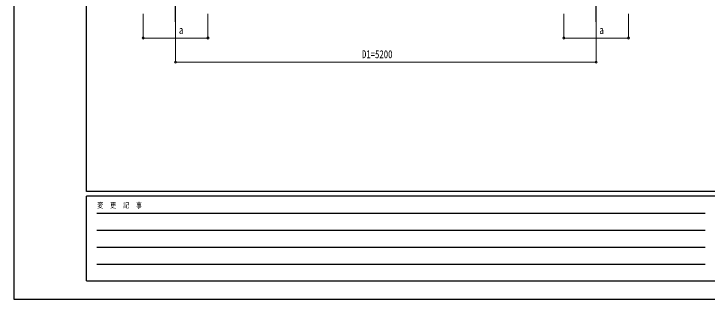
# Model space of a CAD drawing. Units: millimetres, scale not verified. Extents: x -12615 to 12615, y -8910 to 8910.
# Drawn here: x -12615 to -4042, y -8910 to -5376 of the extents above; entities that cross this region are included whole.
import ezdxf
from ezdxf.enums import TextEntityAlignment as Align

# ---------------------------------------------------------------- set-up
doc = ezdxf.new("R2010")
doc.units = ezdxf.units.MM
doc.header["$LTSCALE"] = 30
doc.layers.add('0-5_YKK_12', color=2, linetype='Continuous')
doc.layers.add('0-8_YKK_ZWAK', color=7, linetype='Continuous')
doc.layers.add('0-7_YKK_D', color=6, linetype='Continuous', lineweight=18)
doc.styles.add('ＭＳ ゴシック', font='')
doc.styles.get('ＭＳ ゴシック').set_extended_font_data('MS Gothic')

msp = doc.modelspace()

# ---------------------------------------------------------------- linework, layer by layer
at = {"layer": '0-5_YKK_12'}
for p, q in [((-10614.94, -5475), (-10614.94, -2351.8)), ((-5414.94, -5475), (-5414.94, -2351.8))]:
    msp.add_line(p, q, dxfattribs=at)
at = {"layer": '0-7_YKK_D'}
for p, q in [((-11014.94, -5376), (-11014.94, -5676)), ((-10214.94, -5376), (-10214.94, -5676)), ((-5814.94, -5376), (-5814.94, -5676)), ((-5014.94, -5376), (-5014.94, -5676)), ((-10614.94, -5476), (-10614.94, -5976)), ((-5414.94, -5476), (-5414.94, -5976)), ((-11014.94, -5675), (-10214.94, -5675)), ((-5814.94, -5675), (-5014.94, -5675)), ((-10614.94, -5975), (-5414.94, -5975))]:
    msp.add_line(p, q, dxfattribs=at)
for centre in [(-11014.94, -5675), (-10214.94, -5675), (-5814.94, -5675), (-5014.94, -5675), (-10614.94, -5975), (-5414.94, -5975)]:
    msp.add_circle(centre, 12.75, dxfattribs=at)
at = {"layer": '0-8_YKK_ZWAK'}
for p, q in [((-11714.94, -7575), (-11714.94, 8325)), ((11685.06, -7575), (-11714.94, -7575)), ((-3914.94, -7635), (-11714.94, -7635)), ((-11714.94, -8685), (-11714.94, -7635)), ((-11587.44, -7845), (-4064.94, -7845)), ((-11587.44, -8055), (-4064.94, -8055)), ((-11587.44, -8265), (-4064.94, -8265)), ((-11587.44, -8475), (-4064.94, -8475)), ((-11714.94, -8685), (-3914.94, -8685))]:
    msp.add_line(p, q, dxfattribs=at)
msp.add_lwpolyline([(-12615, -8910), (12615, -8910), (12615, 8910), (-12615, 8910)], close=True, dxfattribs=at)

# ---------------------------------------------------------------- texts
at = {"layer": '0-7_YKK_D', "style": 'ＭＳ ゴシック', "width": 0.8}
for s, p in [('a', (-10574.01, -5655)), ('a', (-5374.01, -5655)), ('D1=5200', (-8310.14, -5955))]:
    msp.add_text(s, height=98.97, dxfattribs=at).set_placement(p, align=Align.BOTTOM_LEFT)
at = {"layer": '0-8_YKK_ZWAK', "style": 'ＭＳ ゴシック', "width": 0.8}
msp.add_text('変  更  記  事', height=65.98, dxfattribs=at).set_placement((-11583.93, -7800), align=Align.BOTTOM_LEFT)

doc.saveas('drawing.dxf')
